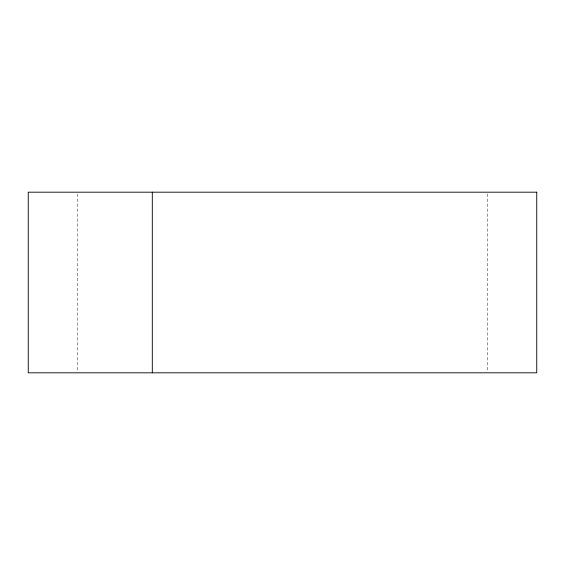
<?xml version="1.0" encoding="UTF-8"?>
<svg xmlns="http://www.w3.org/2000/svg" width="565" height="565" viewBox="0 0 565 565"><rect width="100%" height="100%" fill="white"/><g stroke="black" fill="none" stroke-linecap="round" stroke-linejoin="round"><path stroke-width="0.42" stroke-dasharray="2.83 2.12" d="M487.489 193.95L487.489 371.05M77.511 193.95L77.511 371.05"/><path stroke-width="0.85" d="M152.31 192.185L152.31 372.815M536.75 192.185L28.25 192.185L28.25 372.815L536.75 372.815L536.75 192.185"/></g></svg>
